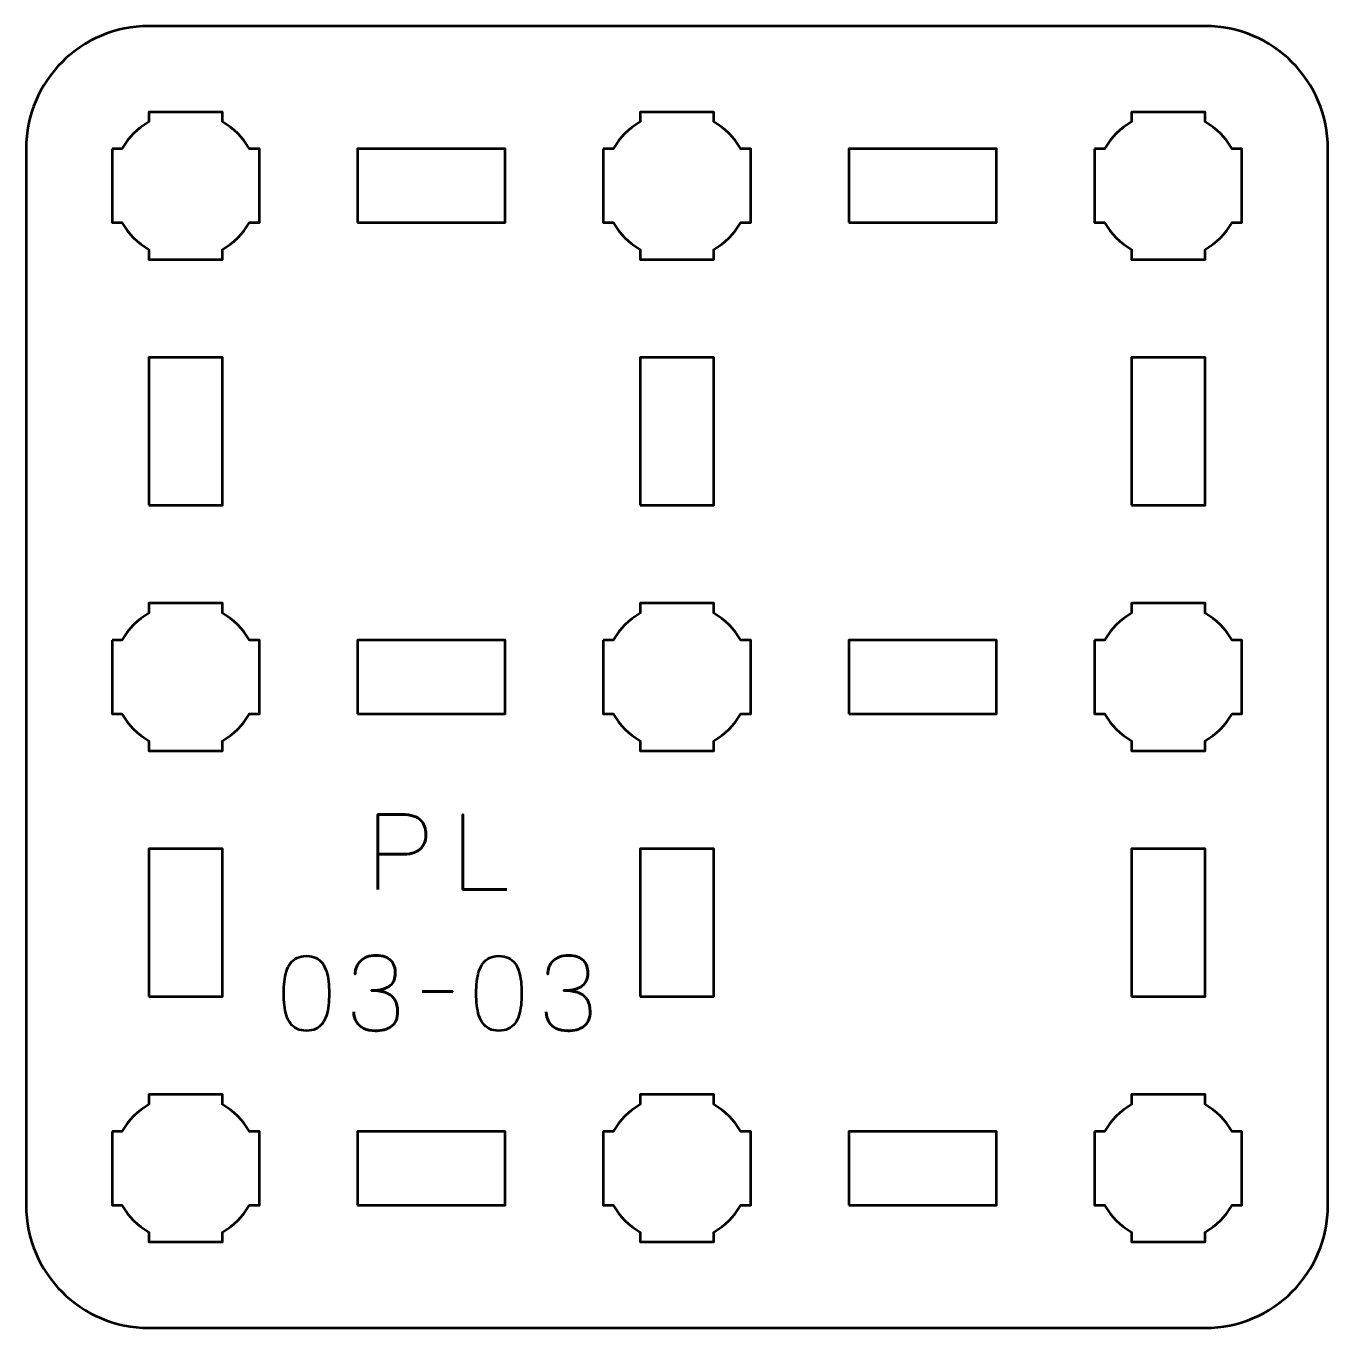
# Model space of a CAD drawing. Header units: centimetres. Extents: x -13.15 to -7.85, y -17.5 to -12.2.
import ezdxf

# ---------------------------------------------------------------- set-up
doc = ezdxf.new("R2010")
doc.units = ezdxf.units.CM
doc.header["$MEASUREMENT"] = 0
doc.layers.add('Layer 1', color=7, linetype='Continuous')

msp = doc.modelspace()

# ---------------------------------------------------------------- linework, layer by layer
at = {"layer": 'Layer 1', "lineweight": 53}
for points in [[(-11.8, -13), (-11.2, -13), (-11.2, -12.7), (-11.8, -12.7), (-11.8, -13)], [(-9.8, -13), (-9.2, -13), (-9.2, -12.7), (-9.8, -12.7), (-9.8, -13)], [(-12.65, -14.15), (-12.35, -14.15), (-12.35, -13.55), (-12.65, -13.55), (-12.65, -14.15)], [(-10.65, -14.15), (-10.35, -14.15), (-10.35, -13.55), (-10.65, -13.55), (-10.65, -14.15)], [(-8.65, -14.15), (-8.35, -14.15), (-8.35, -13.55), (-8.65, -13.55), (-8.65, -14.15)], [(-11.8, -15), (-11.2, -15), (-11.2, -14.7), (-11.8, -14.7), (-11.8, -15)], [(-9.8, -15), (-9.2, -15), (-9.2, -14.7), (-9.8, -14.7), (-9.8, -15)], [(-12.65, -16.15), (-12.35, -16.15), (-12.35, -15.55), (-12.65, -15.55), (-12.65, -16.15)], [(-10.65, -16.15), (-10.35, -16.15), (-10.35, -15.55), (-10.65, -15.55), (-10.65, -16.15)], [(-8.65, -16.15), (-8.35, -16.15), (-8.35, -15.55), (-8.65, -15.55), (-8.65, -16.15)], [(-11.8, -17), (-11.2, -17), (-11.2, -16.7), (-11.8, -16.7), (-11.8, -17)], [(-9.8, -17), (-9.2, -17), (-9.2, -16.7), (-9.8, -16.7), (-9.8, -17)]]:
    msp.add_lwpolyline(points, close=True, dxfattribs=at)
for points, knots in [([(-13.15, -17), (-13.15, -17), (-13.15, -12.7), (-13.15, -12.7), (-13.15, -12.7), (-13.15, -12.42391), (-12.92609, -12.2), (-12.65, -12.2), (-12.65, -12.2), (-12.65, -12.2), (-8.35, -12.2), (-8.35, -12.2), (-8.35, -12.2), (-8.07391, -12.2), (-7.85, -12.42391), (-7.85, -12.7), (-7.85, -12.7), (-7.85, -12.7), (-7.85, -17), (-7.85, -17), (-7.85, -17), (-7.85, -17.27609), (-8.07391, -17.5), (-8.35, -17.5), (-8.35, -17.5), (-8.35, -17.5), (-12.65, -17.5), (-12.65, -17.5), (-12.65, -17.5), (-12.92609, -17.5), (-13.15, -17.27609), (-13.15, -17)], [0, 0, 0, 0, 0.125, 0.125, 0.125, 0.125, 0.25, 0.25, 0.25, 0.25, 0.375, 0.375, 0.375, 0.375, 0.5, 0.5, 0.5, 0.5, 0.625, 0.625, 0.625, 0.625, 0.75, 0.75, 0.75, 0.75, 0.875, 0.875, 0.875, 0.875, 1, 1, 1, 1]), ([(-12.8, -12.7), (-12.8, -12.7), (-12.75985, -12.7), (-12.75985, -12.7), (-12.75985, -12.7), (-12.7335, -12.65447), (-12.69553, -12.6165), (-12.65, -12.59015), (-12.65, -12.59015), (-12.65, -12.59015), (-12.65, -12.55), (-12.65, -12.55), (-12.65, -12.55), (-12.65, -12.55), (-12.5, -12.55), (-12.5, -12.55), (-12.5, -12.55), (-12.5, -12.55), (-12.35, -12.55), (-12.35, -12.55), (-12.35, -12.55), (-12.35, -12.55), (-12.35, -12.59015), (-12.35, -12.59015), (-12.35, -12.59015), (-12.30447, -12.6165), (-12.2665, -12.65447), (-12.24015, -12.7), (-12.24015, -12.7), (-12.24015, -12.7), (-12.2, -12.7), (-12.2, -12.7), (-12.2, -12.7), (-12.2, -12.7), (-12.2, -12.85), (-12.2, -12.85), (-12.2, -12.85), (-12.2, -12.85), (-12.2, -13), (-12.2, -13), (-12.2, -13), (-12.2, -13), (-12.24015, -13), (-12.24015, -13), (-12.24015, -13), (-12.2665, -13.04553), (-12.30447, -13.0835), (-12.35, -13.10985), (-12.35, -13.10985), (-12.35, -13.10985), (-12.35, -13.15), (-12.35, -13.15), (-12.35, -13.15), (-12.35, -13.15), (-12.5, -13.15), (-12.5, -13.15), (-12.5, -13.15), (-12.5, -13.15), (-12.65, -13.15), (-12.65, -13.15), (-12.65, -13.15), (-12.65, -13.15), (-12.65, -13.10985), (-12.65, -13.10985), (-12.65, -13.10985), (-12.69553, -13.0835), (-12.7335, -13.04553), (-12.75985, -13), (-12.75985, -13), (-12.75985, -13), (-12.8, -13), (-12.8, -13), (-12.8, -13), (-12.8, -13), (-12.8, -12.85), (-12.8, -12.85), (-12.8, -12.85), (-12.8, -12.85), (-12.8, -12.7), (-12.8, -12.7)], [0, 0, 0, 0, 0.05, 0.05, 0.05, 0.05, 0.1, 0.1, 0.1, 0.1, 0.15, 0.15, 0.15, 0.15, 0.2, 0.2, 0.2, 0.2, 0.25, 0.25, 0.25, 0.25, 0.3, 0.3, 0.3, 0.3, 0.35, 0.35, 0.35, 0.35, 0.4, 0.4, 0.4, 0.4, 0.45, 0.45, 0.45, 0.45, 0.5, 0.5, 0.5, 0.5, 0.55, 0.55, 0.55, 0.55, 0.6, 0.6, 0.6, 0.6, 0.65, 0.65, 0.65, 0.65, 0.7, 0.7, 0.7, 0.7, 0.75, 0.75, 0.75, 0.75, 0.8, 0.8, 0.8, 0.8, 0.85, 0.85, 0.85, 0.85, 0.9, 0.9, 0.9, 0.9, 0.95, 0.95, 0.95, 0.95, 1, 1, 1, 1]), ([(-10.8, -12.7), (-10.8, -12.7), (-10.75985, -12.7), (-10.75985, -12.7), (-10.75985, -12.7), (-10.7335, -12.65447), (-10.69553, -12.6165), (-10.65, -12.59015), (-10.65, -12.59015), (-10.65, -12.59015), (-10.65, -12.55), (-10.65, -12.55), (-10.65, -12.55), (-10.65, -12.55), (-10.5, -12.55), (-10.5, -12.55), (-10.5, -12.55), (-10.5, -12.55), (-10.35, -12.55), (-10.35, -12.55), (-10.35, -12.55), (-10.35, -12.55), (-10.35, -12.59015), (-10.35, -12.59015), (-10.35, -12.59015), (-10.30447, -12.6165), (-10.2665, -12.65447), (-10.24015, -12.7), (-10.24015, -12.7), (-10.24015, -12.7), (-10.2, -12.7), (-10.2, -12.7), (-10.2, -12.7), (-10.2, -12.7), (-10.2, -12.85), (-10.2, -12.85), (-10.2, -12.85), (-10.2, -12.85), (-10.2, -13), (-10.2, -13), (-10.2, -13), (-10.2, -13), (-10.24015, -13), (-10.24015, -13), (-10.24015, -13), (-10.2665, -13.04553), (-10.30447, -13.0835), (-10.35, -13.10985), (-10.35, -13.10985), (-10.35, -13.10985), (-10.35, -13.15), (-10.35, -13.15), (-10.35, -13.15), (-10.35, -13.15), (-10.5, -13.15), (-10.5, -13.15), (-10.5, -13.15), (-10.5, -13.15), (-10.65, -13.15), (-10.65, -13.15), (-10.65, -13.15), (-10.65, -13.15), (-10.65, -13.10985), (-10.65, -13.10985), (-10.65, -13.10985), (-10.69553, -13.0835), (-10.7335, -13.04553), (-10.75985, -13), (-10.75985, -13), (-10.75985, -13), (-10.8, -13), (-10.8, -13), (-10.8, -13), (-10.8, -13), (-10.8, -12.85), (-10.8, -12.85), (-10.8, -12.85), (-10.8, -12.85), (-10.8, -12.7), (-10.8, -12.7)], [0, 0, 0, 0, 0.05, 0.05, 0.05, 0.05, 0.1, 0.1, 0.1, 0.1, 0.15, 0.15, 0.15, 0.15, 0.2, 0.2, 0.2, 0.2, 0.25, 0.25, 0.25, 0.25, 0.3, 0.3, 0.3, 0.3, 0.35, 0.35, 0.35, 0.35, 0.4, 0.4, 0.4, 0.4, 0.45, 0.45, 0.45, 0.45, 0.5, 0.5, 0.5, 0.5, 0.55, 0.55, 0.55, 0.55, 0.6, 0.6, 0.6, 0.6, 0.65, 0.65, 0.65, 0.65, 0.7, 0.7, 0.7, 0.7, 0.75, 0.75, 0.75, 0.75, 0.8, 0.8, 0.8, 0.8, 0.85, 0.85, 0.85, 0.85, 0.9, 0.9, 0.9, 0.9, 0.95, 0.95, 0.95, 0.95, 1, 1, 1, 1]), ([(-8.8, -12.7), (-8.8, -12.7), (-8.75985, -12.7), (-8.75985, -12.7), (-8.75985, -12.7), (-8.7335, -12.65447), (-8.69553, -12.6165), (-8.65, -12.59015), (-8.65, -12.59015), (-8.65, -12.59015), (-8.65, -12.55), (-8.65, -12.55), (-8.65, -12.55), (-8.65, -12.55), (-8.5, -12.55), (-8.5, -12.55), (-8.5, -12.55), (-8.5, -12.55), (-8.35, -12.55), (-8.35, -12.55), (-8.35, -12.55), (-8.35, -12.55), (-8.35, -12.59015), (-8.35, -12.59015), (-8.35, -12.59015), (-8.30447, -12.6165), (-8.2665, -12.65447), (-8.24015, -12.7), (-8.24015, -12.7), (-8.24015, -12.7), (-8.2, -12.7), (-8.2, -12.7), (-8.2, -12.7), (-8.2, -12.7), (-8.2, -12.85), (-8.2, -12.85), (-8.2, -12.85), (-8.2, -12.85), (-8.2, -13), (-8.2, -13), (-8.2, -13), (-8.2, -13), (-8.24015, -13), (-8.24015, -13), (-8.24015, -13), (-8.2665, -13.04553), (-8.30447, -13.0835), (-8.35, -13.10985), (-8.35, -13.10985), (-8.35, -13.10985), (-8.35, -13.15), (-8.35, -13.15), (-8.35, -13.15), (-8.35, -13.15), (-8.5, -13.15), (-8.5, -13.15), (-8.5, -13.15), (-8.5, -13.15), (-8.65, -13.15), (-8.65, -13.15), (-8.65, -13.15), (-8.65, -13.15), (-8.65, -13.10985), (-8.65, -13.10985), (-8.65, -13.10985), (-8.69553, -13.0835), (-8.7335, -13.04553), (-8.75985, -13), (-8.75985, -13), (-8.75985, -13), (-8.8, -13), (-8.8, -13), (-8.8, -13), (-8.8, -13), (-8.8, -12.85), (-8.8, -12.85), (-8.8, -12.85), (-8.8, -12.85), (-8.8, -12.7), (-8.8, -12.7)], [0, 0, 0, 0, 0.05, 0.05, 0.05, 0.05, 0.1, 0.1, 0.1, 0.1, 0.15, 0.15, 0.15, 0.15, 0.2, 0.2, 0.2, 0.2, 0.25, 0.25, 0.25, 0.25, 0.3, 0.3, 0.3, 0.3, 0.35, 0.35, 0.35, 0.35, 0.4, 0.4, 0.4, 0.4, 0.45, 0.45, 0.45, 0.45, 0.5, 0.5, 0.5, 0.5, 0.55, 0.55, 0.55, 0.55, 0.6, 0.6, 0.6, 0.6, 0.65, 0.65, 0.65, 0.65, 0.7, 0.7, 0.7, 0.7, 0.75, 0.75, 0.75, 0.75, 0.8, 0.8, 0.8, 0.8, 0.85, 0.85, 0.85, 0.85, 0.9, 0.9, 0.9, 0.9, 0.95, 0.95, 0.95, 0.95, 1, 1, 1, 1]), ([(-12.8, -14.7), (-12.8, -14.7), (-12.75985, -14.7), (-12.75985, -14.7), (-12.75985, -14.7), (-12.7335, -14.65447), (-12.69553, -14.6165), (-12.65, -14.59015), (-12.65, -14.59015), (-12.65, -14.59015), (-12.65, -14.55), (-12.65, -14.55), (-12.65, -14.55), (-12.65, -14.55), (-12.5, -14.55), (-12.5, -14.55), (-12.5, -14.55), (-12.5, -14.55), (-12.35, -14.55), (-12.35, -14.55), (-12.35, -14.55), (-12.35, -14.55), (-12.35, -14.59015), (-12.35, -14.59015), (-12.35, -14.59015), (-12.30447, -14.6165), (-12.2665, -14.65447), (-12.24015, -14.7), (-12.24015, -14.7), (-12.24015, -14.7), (-12.2, -14.7), (-12.2, -14.7), (-12.2, -14.7), (-12.2, -14.7), (-12.2, -14.85), (-12.2, -14.85), (-12.2, -14.85), (-12.2, -14.85), (-12.2, -15), (-12.2, -15), (-12.2, -15), (-12.2, -15), (-12.24015, -15), (-12.24015, -15), (-12.24015, -15), (-12.2665, -15.04553), (-12.30447, -15.0835), (-12.35, -15.10985), (-12.35, -15.10985), (-12.35, -15.10985), (-12.35, -15.15), (-12.35, -15.15), (-12.35, -15.15), (-12.35, -15.15), (-12.5, -15.15), (-12.5, -15.15), (-12.5, -15.15), (-12.5, -15.15), (-12.65, -15.15), (-12.65, -15.15), (-12.65, -15.15), (-12.65, -15.15), (-12.65, -15.10985), (-12.65, -15.10985), (-12.65, -15.10985), (-12.69553, -15.0835), (-12.7335, -15.04553), (-12.75985, -15), (-12.75985, -15), (-12.75985, -15), (-12.8, -15), (-12.8, -15), (-12.8, -15), (-12.8, -15), (-12.8, -14.85), (-12.8, -14.85), (-12.8, -14.85), (-12.8, -14.85), (-12.8, -14.7), (-12.8, -14.7)], [0, 0, 0, 0, 0.05, 0.05, 0.05, 0.05, 0.1, 0.1, 0.1, 0.1, 0.15, 0.15, 0.15, 0.15, 0.2, 0.2, 0.2, 0.2, 0.25, 0.25, 0.25, 0.25, 0.3, 0.3, 0.3, 0.3, 0.35, 0.35, 0.35, 0.35, 0.4, 0.4, 0.4, 0.4, 0.45, 0.45, 0.45, 0.45, 0.5, 0.5, 0.5, 0.5, 0.55, 0.55, 0.55, 0.55, 0.6, 0.6, 0.6, 0.6, 0.65, 0.65, 0.65, 0.65, 0.7, 0.7, 0.7, 0.7, 0.75, 0.75, 0.75, 0.75, 0.8, 0.8, 0.8, 0.8, 0.85, 0.85, 0.85, 0.85, 0.9, 0.9, 0.9, 0.9, 0.95, 0.95, 0.95, 0.95, 1, 1, 1, 1]), ([(-10.8, -14.7), (-10.8, -14.7), (-10.75985, -14.7), (-10.75985, -14.7), (-10.75985, -14.7), (-10.7335, -14.65447), (-10.69553, -14.6165), (-10.65, -14.59015), (-10.65, -14.59015), (-10.65, -14.59015), (-10.65, -14.55), (-10.65, -14.55), (-10.65, -14.55), (-10.65, -14.55), (-10.5, -14.55), (-10.5, -14.55), (-10.5, -14.55), (-10.5, -14.55), (-10.35, -14.55), (-10.35, -14.55), (-10.35, -14.55), (-10.35, -14.55), (-10.35, -14.59015), (-10.35, -14.59015), (-10.35, -14.59015), (-10.30447, -14.6165), (-10.2665, -14.65447), (-10.24015, -14.7), (-10.24015, -14.7), (-10.24015, -14.7), (-10.2, -14.7), (-10.2, -14.7), (-10.2, -14.7), (-10.2, -14.7), (-10.2, -14.85), (-10.2, -14.85), (-10.2, -14.85), (-10.2, -14.85), (-10.2, -15), (-10.2, -15), (-10.2, -15), (-10.2, -15), (-10.24015, -15), (-10.24015, -15), (-10.24015, -15), (-10.2665, -15.04553), (-10.30447, -15.0835), (-10.35, -15.10985), (-10.35, -15.10985), (-10.35, -15.10985), (-10.35, -15.15), (-10.35, -15.15), (-10.35, -15.15), (-10.35, -15.15), (-10.5, -15.15), (-10.5, -15.15), (-10.5, -15.15), (-10.5, -15.15), (-10.65, -15.15), (-10.65, -15.15), (-10.65, -15.15), (-10.65, -15.15), (-10.65, -15.10985), (-10.65, -15.10985), (-10.65, -15.10985), (-10.69553, -15.0835), (-10.7335, -15.04553), (-10.75985, -15), (-10.75985, -15), (-10.75985, -15), (-10.8, -15), (-10.8, -15), (-10.8, -15), (-10.8, -15), (-10.8, -14.85), (-10.8, -14.85), (-10.8, -14.85), (-10.8, -14.85), (-10.8, -14.7), (-10.8, -14.7)], [0, 0, 0, 0, 0.05, 0.05, 0.05, 0.05, 0.1, 0.1, 0.1, 0.1, 0.15, 0.15, 0.15, 0.15, 0.2, 0.2, 0.2, 0.2, 0.25, 0.25, 0.25, 0.25, 0.3, 0.3, 0.3, 0.3, 0.35, 0.35, 0.35, 0.35, 0.4, 0.4, 0.4, 0.4, 0.45, 0.45, 0.45, 0.45, 0.5, 0.5, 0.5, 0.5, 0.55, 0.55, 0.55, 0.55, 0.6, 0.6, 0.6, 0.6, 0.65, 0.65, 0.65, 0.65, 0.7, 0.7, 0.7, 0.7, 0.75, 0.75, 0.75, 0.75, 0.8, 0.8, 0.8, 0.8, 0.85, 0.85, 0.85, 0.85, 0.9, 0.9, 0.9, 0.9, 0.95, 0.95, 0.95, 0.95, 1, 1, 1, 1]), ([(-8.8, -14.7), (-8.8, -14.7), (-8.75985, -14.7), (-8.75985, -14.7), (-8.75985, -14.7), (-8.7335, -14.65447), (-8.69553, -14.6165), (-8.65, -14.59015), (-8.65, -14.59015), (-8.65, -14.59015), (-8.65, -14.55), (-8.65, -14.55), (-8.65, -14.55), (-8.65, -14.55), (-8.5, -14.55), (-8.5, -14.55), (-8.5, -14.55), (-8.5, -14.55), (-8.35, -14.55), (-8.35, -14.55), (-8.35, -14.55), (-8.35, -14.55), (-8.35, -14.59015), (-8.35, -14.59015), (-8.35, -14.59015), (-8.30447, -14.6165), (-8.2665, -14.65447), (-8.24015, -14.7), (-8.24015, -14.7), (-8.24015, -14.7), (-8.2, -14.7), (-8.2, -14.7), (-8.2, -14.7), (-8.2, -14.7), (-8.2, -14.85), (-8.2, -14.85), (-8.2, -14.85), (-8.2, -14.85), (-8.2, -15), (-8.2, -15), (-8.2, -15), (-8.2, -15), (-8.24015, -15), (-8.24015, -15), (-8.24015, -15), (-8.2665, -15.04553), (-8.30447, -15.0835), (-8.35, -15.10985), (-8.35, -15.10985), (-8.35, -15.10985), (-8.35, -15.15), (-8.35, -15.15), (-8.35, -15.15), (-8.35, -15.15), (-8.5, -15.15), (-8.5, -15.15), (-8.5, -15.15), (-8.5, -15.15), (-8.65, -15.15), (-8.65, -15.15), (-8.65, -15.15), (-8.65, -15.15), (-8.65, -15.10985), (-8.65, -15.10985), (-8.65, -15.10985), (-8.69553, -15.0835), (-8.7335, -15.04553), (-8.75985, -15), (-8.75985, -15), (-8.75985, -15), (-8.8, -15), (-8.8, -15), (-8.8, -15), (-8.8, -15), (-8.8, -14.85), (-8.8, -14.85), (-8.8, -14.85), (-8.8, -14.85), (-8.8, -14.7), (-8.8, -14.7)], [0, 0, 0, 0, 0.05, 0.05, 0.05, 0.05, 0.1, 0.1, 0.1, 0.1, 0.15, 0.15, 0.15, 0.15, 0.2, 0.2, 0.2, 0.2, 0.25, 0.25, 0.25, 0.25, 0.3, 0.3, 0.3, 0.3, 0.35, 0.35, 0.35, 0.35, 0.4, 0.4, 0.4, 0.4, 0.45, 0.45, 0.45, 0.45, 0.5, 0.5, 0.5, 0.5, 0.55, 0.55, 0.55, 0.55, 0.6, 0.6, 0.6, 0.6, 0.65, 0.65, 0.65, 0.65, 0.7, 0.7, 0.7, 0.7, 0.75, 0.75, 0.75, 0.75, 0.8, 0.8, 0.8, 0.8, 0.85, 0.85, 0.85, 0.85, 0.9, 0.9, 0.9, 0.9, 0.95, 0.95, 0.95, 0.95, 1, 1, 1, 1]), ([(-12.8, -16.7), (-12.8, -16.7), (-12.75985, -16.7), (-12.75985, -16.7), (-12.75985, -16.7), (-12.7335, -16.65447), (-12.69553, -16.6165), (-12.65, -16.59015), (-12.65, -16.59015), (-12.65, -16.59015), (-12.65, -16.55), (-12.65, -16.55), (-12.65, -16.55), (-12.65, -16.55), (-12.5, -16.55), (-12.5, -16.55), (-12.5, -16.55), (-12.5, -16.55), (-12.35, -16.55), (-12.35, -16.55), (-12.35, -16.55), (-12.35, -16.55), (-12.35, -16.59015), (-12.35, -16.59015), (-12.35, -16.59015), (-12.30447, -16.6165), (-12.2665, -16.65447), (-12.24015, -16.7), (-12.24015, -16.7), (-12.24015, -16.7), (-12.2, -16.7), (-12.2, -16.7), (-12.2, -16.7), (-12.2, -16.7), (-12.2, -16.85), (-12.2, -16.85), (-12.2, -16.85), (-12.2, -16.85), (-12.2, -17), (-12.2, -17), (-12.2, -17), (-12.2, -17), (-12.24015, -17), (-12.24015, -17), (-12.24015, -17), (-12.2665, -17.04553), (-12.30447, -17.0835), (-12.35, -17.10985), (-12.35, -17.10985), (-12.35, -17.10985), (-12.35, -17.15), (-12.35, -17.15), (-12.35, -17.15), (-12.35, -17.15), (-12.5, -17.15), (-12.5, -17.15), (-12.5, -17.15), (-12.5, -17.15), (-12.65, -17.15), (-12.65, -17.15), (-12.65, -17.15), (-12.65, -17.15), (-12.65, -17.10985), (-12.65, -17.10985), (-12.65, -17.10985), (-12.69553, -17.0835), (-12.7335, -17.04553), (-12.75985, -17), (-12.75985, -17), (-12.75985, -17), (-12.8, -17), (-12.8, -17), (-12.8, -17), (-12.8, -17), (-12.8, -16.85), (-12.8, -16.85), (-12.8, -16.85), (-12.8, -16.85), (-12.8, -16.7), (-12.8, -16.7)], [0, 0, 0, 0, 0.05, 0.05, 0.05, 0.05, 0.1, 0.1, 0.1, 0.1, 0.15, 0.15, 0.15, 0.15, 0.2, 0.2, 0.2, 0.2, 0.25, 0.25, 0.25, 0.25, 0.3, 0.3, 0.3, 0.3, 0.35, 0.35, 0.35, 0.35, 0.4, 0.4, 0.4, 0.4, 0.45, 0.45, 0.45, 0.45, 0.5, 0.5, 0.5, 0.5, 0.55, 0.55, 0.55, 0.55, 0.6, 0.6, 0.6, 0.6, 0.65, 0.65, 0.65, 0.65, 0.7, 0.7, 0.7, 0.7, 0.75, 0.75, 0.75, 0.75, 0.8, 0.8, 0.8, 0.8, 0.85, 0.85, 0.85, 0.85, 0.9, 0.9, 0.9, 0.9, 0.95, 0.95, 0.95, 0.95, 1, 1, 1, 1]), ([(-10.8, -16.7), (-10.8, -16.7), (-10.75985, -16.7), (-10.75985, -16.7), (-10.75985, -16.7), (-10.7335, -16.65447), (-10.69553, -16.6165), (-10.65, -16.59015), (-10.65, -16.59015), (-10.65, -16.59015), (-10.65, -16.55), (-10.65, -16.55), (-10.65, -16.55), (-10.65, -16.55), (-10.5, -16.55), (-10.5, -16.55), (-10.5, -16.55), (-10.5, -16.55), (-10.35, -16.55), (-10.35, -16.55), (-10.35, -16.55), (-10.35, -16.55), (-10.35, -16.59015), (-10.35, -16.59015), (-10.35, -16.59015), (-10.30447, -16.6165), (-10.2665, -16.65447), (-10.24015, -16.7), (-10.24015, -16.7), (-10.24015, -16.7), (-10.2, -16.7), (-10.2, -16.7), (-10.2, -16.7), (-10.2, -16.7), (-10.2, -16.85), (-10.2, -16.85), (-10.2, -16.85), (-10.2, -16.85), (-10.2, -17), (-10.2, -17), (-10.2, -17), (-10.2, -17), (-10.24015, -17), (-10.24015, -17), (-10.24015, -17), (-10.2665, -17.04553), (-10.30447, -17.0835), (-10.35, -17.10985), (-10.35, -17.10985), (-10.35, -17.10985), (-10.35, -17.15), (-10.35, -17.15), (-10.35, -17.15), (-10.35, -17.15), (-10.5, -17.15), (-10.5, -17.15), (-10.5, -17.15), (-10.5, -17.15), (-10.65, -17.15), (-10.65, -17.15), (-10.65, -17.15), (-10.65, -17.15), (-10.65, -17.10985), (-10.65, -17.10985), (-10.65, -17.10985), (-10.69553, -17.0835), (-10.7335, -17.04553), (-10.75985, -17), (-10.75985, -17), (-10.75985, -17), (-10.8, -17), (-10.8, -17), (-10.8, -17), (-10.8, -17), (-10.8, -16.85), (-10.8, -16.85), (-10.8, -16.85), (-10.8, -16.85), (-10.8, -16.7), (-10.8, -16.7)], [0, 0, 0, 0, 0.05, 0.05, 0.05, 0.05, 0.1, 0.1, 0.1, 0.1, 0.15, 0.15, 0.15, 0.15, 0.2, 0.2, 0.2, 0.2, 0.25, 0.25, 0.25, 0.25, 0.3, 0.3, 0.3, 0.3, 0.35, 0.35, 0.35, 0.35, 0.4, 0.4, 0.4, 0.4, 0.45, 0.45, 0.45, 0.45, 0.5, 0.5, 0.5, 0.5, 0.55, 0.55, 0.55, 0.55, 0.6, 0.6, 0.6, 0.6, 0.65, 0.65, 0.65, 0.65, 0.7, 0.7, 0.7, 0.7, 0.75, 0.75, 0.75, 0.75, 0.8, 0.8, 0.8, 0.8, 0.85, 0.85, 0.85, 0.85, 0.9, 0.9, 0.9, 0.9, 0.95, 0.95, 0.95, 0.95, 1, 1, 1, 1]), ([(-8.8, -16.7), (-8.8, -16.7), (-8.75985, -16.7), (-8.75985, -16.7), (-8.75985, -16.7), (-8.7335, -16.65447), (-8.69553, -16.6165), (-8.65, -16.59015), (-8.65, -16.59015), (-8.65, -16.59015), (-8.65, -16.55), (-8.65, -16.55), (-8.65, -16.55), (-8.65, -16.55), (-8.5, -16.55), (-8.5, -16.55), (-8.5, -16.55), (-8.5, -16.55), (-8.35, -16.55), (-8.35, -16.55), (-8.35, -16.55), (-8.35, -16.55), (-8.35, -16.59015), (-8.35, -16.59015), (-8.35, -16.59015), (-8.30447, -16.6165), (-8.2665, -16.65447), (-8.24015, -16.7), (-8.24015, -16.7), (-8.24015, -16.7), (-8.2, -16.7), (-8.2, -16.7), (-8.2, -16.7), (-8.2, -16.7), (-8.2, -16.85), (-8.2, -16.85), (-8.2, -16.85), (-8.2, -16.85), (-8.2, -17), (-8.2, -17), (-8.2, -17), (-8.2, -17), (-8.24015, -17), (-8.24015, -17), (-8.24015, -17), (-8.2665, -17.04553), (-8.30447, -17.0835), (-8.35, -17.10985), (-8.35, -17.10985), (-8.35, -17.10985), (-8.35, -17.15), (-8.35, -17.15), (-8.35, -17.15), (-8.35, -17.15), (-8.5, -17.15), (-8.5, -17.15), (-8.5, -17.15), (-8.5, -17.15), (-8.65, -17.15), (-8.65, -17.15), (-8.65, -17.15), (-8.65, -17.15), (-8.65, -17.10985), (-8.65, -17.10985), (-8.65, -17.10985), (-8.69553, -17.0835), (-8.7335, -17.04553), (-8.75985, -17), (-8.75985, -17), (-8.75985, -17), (-8.8, -17), (-8.8, -17), (-8.8, -17), (-8.8, -17), (-8.8, -16.85), (-8.8, -16.85), (-8.8, -16.85), (-8.8, -16.85), (-8.8, -16.7), (-8.8, -16.7)], [0, 0, 0, 0, 0.05, 0.05, 0.05, 0.05, 0.1, 0.1, 0.1, 0.1, 0.15, 0.15, 0.15, 0.15, 0.2, 0.2, 0.2, 0.2, 0.25, 0.25, 0.25, 0.25, 0.3, 0.3, 0.3, 0.3, 0.35, 0.35, 0.35, 0.35, 0.4, 0.4, 0.4, 0.4, 0.45, 0.45, 0.45, 0.45, 0.5, 0.5, 0.5, 0.5, 0.55, 0.55, 0.55, 0.55, 0.6, 0.6, 0.6, 0.6, 0.65, 0.65, 0.65, 0.65, 0.7, 0.7, 0.7, 0.7, 0.75, 0.75, 0.75, 0.75, 0.8, 0.8, 0.8, 0.8, 0.85, 0.85, 0.85, 0.85, 0.9, 0.9, 0.9, 0.9, 0.95, 0.95, 0.95, 0.95, 1, 1, 1, 1])]:
    msp.add_open_spline(points, degree=3, knots=knots, dxfattribs=at)
at = {"layer": 'Layer 1', "color": 5, "lineweight": 53}
for points, knots in [([(-11.71762, -15.71494), (-11.71762, -15.71494), (-11.71762, -15.40972), (-11.71762, -15.40972), (-11.71762, -15.40972), (-11.71762, -15.40972), (-11.62025, -15.40972), (-11.62025, -15.40972), (-11.62025, -15.40972), (-11.60078, -15.40979), (-11.58477, -15.41198), (-11.57214, -15.41621), (-11.57214, -15.41621), (-11.55958, -15.42037), (-11.5497, -15.42616), (-11.54257, -15.4335), (-11.54257, -15.4335), (-11.53545, -15.44076), (-11.53037, -15.44909), (-11.52726, -15.45847), (-11.52726, -15.45847), (-11.52423, -15.46786), (-11.52247, -15.47766), (-11.52204, -15.48804), (-11.52204, -15.48804), (-11.52155, -15.49841), (-11.52275, -15.50857), (-11.52557, -15.51844), (-11.52557, -15.51844), (-11.52846, -15.52832), (-11.53333, -15.53728), (-11.54032, -15.54533), (-11.54032, -15.54533), (-11.54723, -15.55337), (-11.55661, -15.55979), (-11.5684, -15.56452), (-11.5684, -15.56452), (-11.58018, -15.56931), (-11.59478, -15.57171), (-11.61221, -15.57185), (-11.61221, -15.57185), (-11.61221, -15.57185), (-11.71762, -15.57185), (-11.71762, -15.57185), (-11.71762, -15.57185), (-11.71762, -15.57185), (-11.61221, -15.57185), (-11.61221, -15.57185), (-11.61221, -15.57185), (-11.59514, -15.57171), (-11.58067, -15.56931), (-11.56896, -15.56452), (-11.56896, -15.56452), (-11.55718, -15.55979), (-11.54779, -15.55337), (-11.54074, -15.54533), (-11.54074, -15.54533), (-11.53375, -15.53728), (-11.52874, -15.52832), (-11.52578, -15.51844), (-11.52578, -15.51844), (-11.52282, -15.50857), (-11.52155, -15.49841), (-11.52204, -15.48804), (-11.52204, -15.48804), (-11.52247, -15.47766), (-11.52423, -15.46786), (-11.5274, -15.45847), (-11.5274, -15.45847), (-11.53051, -15.44909), (-11.53573, -15.44076), (-11.54286, -15.4335), (-11.54286, -15.4335), (-11.55005, -15.42616), (-11.55993, -15.42037), (-11.57249, -15.41621), (-11.57249, -15.41621), (-11.58512, -15.41198), (-11.60099, -15.40979), (-11.62025, -15.40972), (-11.62025, -15.40972), (-11.62025, -15.40972), (-11.71762, -15.40972), (-11.71762, -15.40972), (-11.71762, -15.40972), (-11.71762, -15.40972), (-11.71762, -15.71494), (-11.71762, -15.71494)], [0, 0, 0, 0, 0.0454545, 0.0454545, 0.0454545, 0.0454545, 0.0909091, 0.0909091, 0.0909091, 0.0909091, 0.1363636, 0.1363636, 0.1363636, 0.1363636, 0.1818182, 0.1818182, 0.1818182, 0.1818182, 0.2272727, 0.2272727, 0.2272727, 0.2272727, 0.2727273, 0.2727273, 0.2727273, 0.2727273, 0.3181818, 0.3181818, 0.3181818, 0.3181818, 0.3636364, 0.3636364, 0.3636364, 0.3636364, 0.4090909, 0.4090909, 0.4090909, 0.4090909, 0.4545455, 0.4545455, 0.4545455, 0.4545455, 0.5, 0.5, 0.5, 0.5, 0.5454545, 0.5454545, 0.5454545, 0.5454545, 0.5909091, 0.5909091, 0.5909091, 0.5909091, 0.6363636, 0.6363636, 0.6363636, 0.6363636, 0.6818182, 0.6818182, 0.6818182, 0.6818182, 0.7272727, 0.7272727, 0.7272727, 0.7272727, 0.7727273, 0.7727273, 0.7727273, 0.7727273, 0.8181818, 0.8181818, 0.8181818, 0.8181818, 0.8636364, 0.8636364, 0.8636364, 0.8636364, 0.9090909, 0.9090909, 0.9090909, 0.9090909, 0.9545455, 0.9545455, 0.9545455, 0.9545455, 1, 1, 1, 1]), ([(-11.19312, -15.71494), (-11.19312, -15.71494), (-11.37134, -15.71494), (-11.37134, -15.71494), (-11.37134, -15.71494), (-11.37134, -15.71494), (-11.37134, -15.40972), (-11.37134, -15.40972), (-11.37134, -15.40972), (-11.37134, -15.40972), (-11.37134, -15.71494), (-11.37134, -15.71494), (-11.37134, -15.71494), (-11.37134, -15.71494), (-11.19312, -15.71494), (-11.19312, -15.71494)], [0, 0, 0, 0, 0.25, 0.25, 0.25, 0.25, 0.5, 0.5, 0.5, 0.5, 0.75, 0.75, 0.75, 0.75, 1, 1, 1, 1]), ([(-12.00845, -16.29025), (-11.99364, -16.29018), (-11.98087, -16.28757), (-11.97021, -16.28249), (-11.97021, -16.28249), (-11.95963, -16.27741), (-11.95081, -16.27014), (-11.94376, -16.2609), (-11.94376, -16.2609), (-11.93677, -16.25159), (-11.93127, -16.24058), (-11.92718, -16.22788), (-11.92718, -16.22788), (-11.92315, -16.21518), (-11.92026, -16.20128), (-11.91864, -16.18604), (-11.91864, -16.18604), (-11.91694, -16.1708), (-11.9161, -16.15478), (-11.91617, -16.13785), (-11.91617, -16.13785), (-11.9161, -16.12099), (-11.91694, -16.10497), (-11.91864, -16.0898), (-11.91864, -16.0898), (-11.92026, -16.07463), (-11.92315, -16.06066), (-11.92718, -16.04796), (-11.92718, -16.04796), (-11.93127, -16.03533), (-11.93677, -16.02433), (-11.94376, -16.01494), (-11.94376, -16.01494), (-11.95081, -16.00563), (-11.95963, -15.99836), (-11.97021, -15.99328), (-11.97021, -15.99328), (-11.98087, -15.98813), (-11.99364, -15.98552), (-12.00845, -15.98545), (-12.00845, -15.98545), (-12.02327, -15.98552), (-12.03604, -15.98813), (-12.0467, -15.99328), (-12.0467, -15.99328), (-12.05728, -15.99836), (-12.0661, -16.00563), (-12.07315, -16.01494), (-12.07315, -16.01494), (-12.08014, -16.02433), (-12.08564, -16.03533), (-12.08973, -16.04796), (-12.08973, -16.04796), (-12.09376, -16.06066), (-12.09665, -16.07463), (-12.09827, -16.0898), (-12.09827, -16.0898), (-12.09996, -16.10497), (-12.10081, -16.12099), (-12.10074, -16.13785), (-12.10074, -16.13785), (-12.10081, -16.15478), (-12.09996, -16.1708), (-12.09827, -16.18604), (-12.09827, -16.18604), (-12.09665, -16.20128), (-12.09376, -16.21518), (-12.08973, -16.22788), (-12.08973, -16.22788), (-12.08564, -16.24058), (-12.08014, -16.25159), (-12.07315, -16.2609), (-12.07315, -16.2609), (-12.0661, -16.27014), (-12.05728, -16.27741), (-12.0467, -16.28249), (-12.0467, -16.28249), (-12.03604, -16.28757), (-12.02327, -16.29018), (-12.00845, -16.29025)], [0, 0, 0, 0, 0.05, 0.05, 0.05, 0.05, 0.1, 0.1, 0.1, 0.1, 0.15, 0.15, 0.15, 0.15, 0.2, 0.2, 0.2, 0.2, 0.25, 0.25, 0.25, 0.25, 0.3, 0.3, 0.3, 0.3, 0.35, 0.35, 0.35, 0.35, 0.4, 0.4, 0.4, 0.4, 0.45, 0.45, 0.45, 0.45, 0.5, 0.5, 0.5, 0.5, 0.55, 0.55, 0.55, 0.55, 0.6, 0.6, 0.6, 0.6, 0.65, 0.65, 0.65, 0.65, 0.7, 0.7, 0.7, 0.7, 0.75, 0.75, 0.75, 0.75, 0.8, 0.8, 0.8, 0.8, 0.85, 0.85, 0.85, 0.85, 0.9, 0.9, 0.9, 0.9, 0.95, 0.95, 0.95, 0.95, 1, 1, 1, 1]), ([(-12.00845, -16.29025), (-11.99364, -16.29018), (-11.98087, -16.28757), (-11.97021, -16.28249), (-11.97021, -16.28249), (-11.95963, -16.27741), (-11.95081, -16.27014), (-11.94376, -16.2609), (-11.94376, -16.2609), (-11.93677, -16.25159), (-11.93127, -16.24058), (-11.92718, -16.22788), (-11.92718, -16.22788), (-11.92315, -16.21518), (-11.92026, -16.20128), (-11.91864, -16.18604), (-11.91864, -16.18604), (-11.91694, -16.1708), (-11.9161, -16.15478), (-11.91617, -16.13785), (-11.91617, -16.13785), (-11.9161, -16.12099), (-11.91694, -16.10497), (-11.91864, -16.0898), (-11.91864, -16.0898), (-11.92026, -16.07463), (-11.92315, -16.06066), (-11.92718, -16.04796), (-11.92718, -16.04796), (-11.93127, -16.03533), (-11.93677, -16.02433), (-11.94376, -16.01494), (-11.94376, -16.01494), (-11.95081, -16.00563), (-11.95963, -15.99836), (-11.97021, -15.99328), (-11.97021, -15.99328), (-11.98087, -15.98813), (-11.99364, -15.98552), (-12.00845, -15.98545), (-12.00845, -15.98545), (-12.02327, -15.98552), (-12.03604, -15.98813), (-12.0467, -15.99328), (-12.0467, -15.99328), (-12.05728, -15.99836), (-12.0661, -16.00563), (-12.07315, -16.01494), (-12.07315, -16.01494), (-12.08014, -16.02433), (-12.08564, -16.03533), (-12.08973, -16.04796), (-12.08973, -16.04796), (-12.09376, -16.06066), (-12.09665, -16.07463), (-12.09827, -16.0898), (-12.09827, -16.0898), (-12.09996, -16.10497), (-12.10081, -16.12099), (-12.10074, -16.13785), (-12.10074, -16.13785), (-12.10081, -16.15478), (-12.09996, -16.1708), (-12.09827, -16.18604), (-12.09827, -16.18604), (-12.09665, -16.20128), (-12.09376, -16.21518), (-12.08973, -16.22788), (-12.08973, -16.22788), (-12.08564, -16.24058), (-12.08014, -16.25159), (-12.07315, -16.2609), (-12.07315, -16.2609), (-12.0661, -16.27014), (-12.05728, -16.27741), (-12.0467, -16.28249), (-12.0467, -16.28249), (-12.03604, -16.28757), (-12.02327, -16.29018), (-12.00845, -16.29025)], [0, 0, 0, 0, 0.05, 0.05, 0.05, 0.05, 0.1, 0.1, 0.1, 0.1, 0.15, 0.15, 0.15, 0.15, 0.2, 0.2, 0.2, 0.2, 0.25, 0.25, 0.25, 0.25, 0.3, 0.3, 0.3, 0.3, 0.35, 0.35, 0.35, 0.35, 0.4, 0.4, 0.4, 0.4, 0.45, 0.45, 0.45, 0.45, 0.5, 0.5, 0.5, 0.5, 0.55, 0.55, 0.55, 0.55, 0.6, 0.6, 0.6, 0.6, 0.65, 0.65, 0.65, 0.65, 0.7, 0.7, 0.7, 0.7, 0.75, 0.75, 0.75, 0.75, 0.8, 0.8, 0.8, 0.8, 0.85, 0.85, 0.85, 0.85, 0.9, 0.9, 0.9, 0.9, 0.95, 0.95, 0.95, 0.95, 1, 1, 1, 1]), ([(-11.81584, -16.21363), (-11.81577, -16.22887), (-11.81224, -16.24213), (-11.80526, -16.25363), (-11.80526, -16.25363), (-11.79827, -16.26506), (-11.78832, -16.27402), (-11.77534, -16.28044), (-11.77534, -16.28044), (-11.76236, -16.28686), (-11.74677, -16.29011), (-11.72863, -16.29025), (-11.72863, -16.29025), (-11.71502, -16.29025), (-11.70267, -16.28884), (-11.69145, -16.28588), (-11.69145, -16.28588), (-11.6803, -16.28291), (-11.67071, -16.27833), (-11.66259, -16.27205), (-11.66259, -16.27205), (-11.65448, -16.26577), (-11.64827, -16.25765), (-11.64383, -16.24778), (-11.64383, -16.24778), (-11.63945, -16.23783), (-11.63727, -16.2259), (-11.6372, -16.21193), (-11.6372, -16.21193), (-11.63712, -16.19331), (-11.64093, -16.17757), (-11.64848, -16.1648), (-11.64848, -16.1648), (-11.65603, -16.15203), (-11.66775, -16.14244), (-11.68348, -16.13588), (-11.68348, -16.13588), (-11.69921, -16.12931), (-11.71939, -16.126), (-11.74387, -16.126), (-11.74387, -16.126), (-11.7256, -16.12607), (-11.71029, -16.12438), (-11.6978, -16.12092), (-11.6978, -16.12092), (-11.68538, -16.11746), (-11.67544, -16.11259), (-11.66796, -16.10624), (-11.66796, -16.10624), (-11.66048, -16.09996), (-11.65505, -16.09248), (-11.6518, -16.08388), (-11.6518, -16.08388), (-11.64848, -16.07534), (-11.64686, -16.06596), (-11.64693, -16.05573), (-11.64693, -16.05573), (-11.64686, -16.04549), (-11.64827, -16.03604), (-11.65109, -16.02729), (-11.65109, -16.02729), (-11.65385, -16.01854), (-11.65836, -16.01085), (-11.6645, -16.00429), (-11.6645, -16.00429), (-11.67064, -15.99773), (-11.67875, -15.99258), (-11.6887, -15.98891), (-11.6887, -15.98891), (-11.69872, -15.98524), (-11.71093, -15.98341), (-11.72525, -15.98334), (-11.72525, -15.98334), (-11.7395, -15.98341), (-11.75199, -15.98552), (-11.76257, -15.98962), (-11.76257, -15.98962), (-11.77323, -15.99371), (-11.78197, -15.99928), (-11.78903, -16.00641), (-11.78903, -16.00641), (-11.79601, -16.01353), (-11.80124, -16.02165), (-11.80469, -16.03082), (-11.80469, -16.03082), (-11.80822, -16.03999), (-11.80991, -16.04973), (-11.80991, -16.05996), (-11.80991, -16.05996), (-11.80991, -16.04973), (-11.80822, -16.03999), (-11.80469, -16.03082), (-11.80469, -16.03082), (-11.80124, -16.02165), (-11.79601, -16.01353), (-11.78903, -16.00641), (-11.78903, -16.00641), (-11.78197, -15.99928), (-11.77323, -15.99371), (-11.76257, -15.98962), (-11.76257, -15.98962), (-11.75199, -15.98552), (-11.7395, -15.98341), (-11.72525, -15.98334), (-11.72525, -15.98334), (-11.71093, -15.98341), (-11.69872, -15.98524), (-11.6887, -15.98891), (-11.6887, -15.98891), (-11.67875, -15.99258), (-11.67064, -15.99773), (-11.6645, -16.00429), (-11.6645, -16.00429), (-11.65836, -16.01085), (-11.65385, -16.01854), (-11.65109, -16.02729), (-11.65109, -16.02729), (-11.64827, -16.03604), (-11.64686, -16.04549), (-11.64693, -16.05573), (-11.64693, -16.05573), (-11.64686, -16.06596), (-11.64848, -16.07534), (-11.6518, -16.08388), (-11.6518, -16.08388), (-11.65505, -16.09248), (-11.66048, -16.09996), (-11.66796, -16.10624), (-11.66796, -16.10624), (-11.67544, -16.11259), (-11.68538, -16.11746), (-11.6978, -16.12092), (-11.6978, -16.12092), (-11.71029, -16.12438), (-11.7256, -16.12607), (-11.74387, -16.126), (-11.74387, -16.126), (-11.71939, -16.126), (-11.69921, -16.12931), (-11.68348, -16.13588), (-11.68348, -16.13588), (-11.66775, -16.14244), (-11.65603, -16.15203), (-11.64848, -16.1648), (-11.64848, -16.1648), (-11.64093, -16.17757), (-11.63712, -16.19331), (-11.6372, -16.21193), (-11.6372, -16.21193), (-11.63727, -16.2259), (-11.63945, -16.23783), (-11.64383, -16.24778), (-11.64383, -16.24778), (-11.64827, -16.25765), (-11.65448, -16.26577), (-11.66259, -16.27205), (-11.66259, -16.27205), (-11.67071, -16.27833), (-11.6803, -16.28291), (-11.69145, -16.28588), (-11.69145, -16.28588), (-11.70267, -16.28884), (-11.71502, -16.29025), (-11.72863, -16.29025), (-11.72863, -16.29025), (-11.74677, -16.29011), (-11.76236, -16.28686), (-11.77534, -16.28044), (-11.77534, -16.28044), (-11.78832, -16.27402), (-11.79827, -16.26506), (-11.80526, -16.25363), (-11.80526, -16.25363), (-11.81224, -16.24213), (-11.81577, -16.22887), (-11.81584, -16.21363)], [0, 0, 0, 0, 0.0227273, 0.0227273, 0.0227273, 0.0227273, 0.0454545, 0.0454545, 0.0454545, 0.0454545, 0.0681818, 0.0681818, 0.0681818, 0.0681818, 0.0909091, 0.0909091, 0.0909091, 0.0909091, 0.1136364, 0.1136364, 0.1136364, 0.1136364, 0.1363636, 0.1363636, 0.1363636, 0.1363636, 0.1590909, 0.1590909, 0.1590909, 0.1590909, 0.1818182, 0.1818182, 0.1818182, 0.1818182, 0.2045455, 0.2045455, 0.2045455, 0.2045455, 0.2272727, 0.2272727, 0.2272727, 0.2272727, 0.25, 0.25, 0.25, 0.25, 0.2727273, 0.2727273, 0.2727273, 0.2727273, 0.2954545, 0.2954545, 0.2954545, 0.2954545, 0.3181818, 0.3181818, 0.3181818, 0.3181818, 0.3409091, 0.3409091, 0.3409091, 0.3409091, 0.3636364, 0.3636364, 0.3636364, 0.3636364, 0.3863636, 0.3863636, 0.3863636, 0.3863636, 0.4090909, 0.4090909, 0.4090909, 0.4090909, 0.4318182, 0.4318182, 0.4318182, 0.4318182, 0.4545455, 0.4545455, 0.4545455, 0.4545455, 0.4772727, 0.4772727, 0.4772727, 0.4772727, 0.5, 0.5, 0.5, 0.5, 0.5227273, 0.5227273, 0.5227273, 0.5227273, 0.5454545, 0.5454545, 0.5454545, 0.5454545, 0.5681818, 0.5681818, 0.5681818, 0.5681818, 0.5909091, 0.5909091, 0.5909091, 0.5909091, 0.6136364, 0.6136364, 0.6136364, 0.6136364, 0.6363636, 0.6363636, 0.6363636, 0.6363636, 0.6590909, 0.6590909, 0.6590909, 0.6590909, 0.6818182, 0.6818182, 0.6818182, 0.6818182, 0.7045455, 0.7045455, 0.7045455, 0.7045455, 0.7272727, 0.7272727, 0.7272727, 0.7272727, 0.75, 0.75, 0.75, 0.75, 0.7727273, 0.7727273, 0.7727273, 0.7727273, 0.7954545, 0.7954545, 0.7954545, 0.7954545, 0.8181818, 0.8181818, 0.8181818, 0.8181818, 0.8409091, 0.8409091, 0.8409091, 0.8409091, 0.8636364, 0.8636364, 0.8636364, 0.8636364, 0.8863636, 0.8863636, 0.8863636, 0.8863636, 0.9090909, 0.9090909, 0.9090909, 0.9090909, 0.9318182, 0.9318182, 0.9318182, 0.9318182, 0.9545455, 0.9545455, 0.9545455, 0.9545455, 0.9772727, 0.9772727, 0.9772727, 0.9772727, 1, 1, 1, 1]), ([(-11.22487, -16.29025), (-11.21006, -16.29018), (-11.19729, -16.28757), (-11.18663, -16.28249), (-11.18663, -16.28249), (-11.17605, -16.27741), (-11.16723, -16.27014), (-11.16018, -16.2609), (-11.16018, -16.2609), (-11.15319, -16.25159), (-11.14769, -16.24058), (-11.1436, -16.22788), (-11.1436, -16.22788), (-11.13957, -16.21518), (-11.13668, -16.20128), (-11.13506, -16.18604), (-11.13506, -16.18604), (-11.13336, -16.1708), (-11.13252, -16.15478), (-11.13259, -16.13785), (-11.13259, -16.13785), (-11.13252, -16.12099), (-11.13336, -16.10497), (-11.13506, -16.0898), (-11.13506, -16.0898), (-11.13668, -16.07463), (-11.13957, -16.06066), (-11.1436, -16.04796), (-11.1436, -16.04796), (-11.14769, -16.03533), (-11.15319, -16.02433), (-11.16018, -16.01494), (-11.16018, -16.01494), (-11.16723, -16.00563), (-11.17605, -15.99836), (-11.18663, -15.99328), (-11.18663, -15.99328), (-11.19729, -15.98813), (-11.21006, -15.98552), (-11.22487, -15.98545), (-11.22487, -15.98545), (-11.23969, -15.98552), (-11.25246, -15.98813), (-11.26312, -15.99328), (-11.26312, -15.99328), (-11.2737, -15.99836), (-11.28252, -16.00563), (-11.28957, -16.01494), (-11.28957, -16.01494), (-11.29656, -16.02433), (-11.30206, -16.03533), (-11.30615, -16.04796), (-11.30615, -16.04796), (-11.31018, -16.06066), (-11.31307, -16.07463), (-11.31469, -16.0898), (-11.31469, -16.0898), (-11.31638, -16.10497), (-11.31723, -16.12099), (-11.31716, -16.13785), (-11.31716, -16.13785), (-11.31723, -16.15478), (-11.31638, -16.1708), (-11.31469, -16.18604), (-11.31469, -16.18604), (-11.31307, -16.20128), (-11.31018, -16.21518), (-11.30615, -16.22788), (-11.30615, -16.22788), (-11.30206, -16.24058), (-11.29656, -16.25159), (-11.28957, -16.2609), (-11.28957, -16.2609), (-11.28252, -16.27014), (-11.2737, -16.27741), (-11.26312, -16.28249), (-11.26312, -16.28249), (-11.25246, -16.28757), (-11.23969, -16.29018), (-11.22487, -16.29025)], [0, 0, 0, 0, 0.05, 0.05, 0.05, 0.05, 0.1, 0.1, 0.1, 0.1, 0.15, 0.15, 0.15, 0.15, 0.2, 0.2, 0.2, 0.2, 0.25, 0.25, 0.25, 0.25, 0.3, 0.3, 0.3, 0.3, 0.35, 0.35, 0.35, 0.35, 0.4, 0.4, 0.4, 0.4, 0.45, 0.45, 0.45, 0.45, 0.5, 0.5, 0.5, 0.5, 0.55, 0.55, 0.55, 0.55, 0.6, 0.6, 0.6, 0.6, 0.65, 0.65, 0.65, 0.65, 0.7, 0.7, 0.7, 0.7, 0.75, 0.75, 0.75, 0.75, 0.8, 0.8, 0.8, 0.8, 0.85, 0.85, 0.85, 0.85, 0.9, 0.9, 0.9, 0.9, 0.95, 0.95, 0.95, 0.95, 1, 1, 1, 1]), ([(-11.22487, -16.29025), (-11.21006, -16.29018), (-11.19729, -16.28757), (-11.18663, -16.28249), (-11.18663, -16.28249), (-11.17605, -16.27741), (-11.16723, -16.27014), (-11.16018, -16.2609), (-11.16018, -16.2609), (-11.15319, -16.25159), (-11.14769, -16.24058), (-11.1436, -16.22788), (-11.1436, -16.22788), (-11.13957, -16.21518), (-11.13668, -16.20128), (-11.13506, -16.18604), (-11.13506, -16.18604), (-11.13336, -16.1708), (-11.13252, -16.15478), (-11.13259, -16.13785), (-11.13259, -16.13785), (-11.13252, -16.12099), (-11.13336, -16.10497), (-11.13506, -16.0898), (-11.13506, -16.0898), (-11.13668, -16.07463), (-11.13957, -16.06066), (-11.1436, -16.04796), (-11.1436, -16.04796), (-11.14769, -16.03533), (-11.15319, -16.02433), (-11.16018, -16.01494), (-11.16018, -16.01494), (-11.16723, -16.00563), (-11.17605, -15.99836), (-11.18663, -15.99328), (-11.18663, -15.99328), (-11.19729, -15.98813), (-11.21006, -15.98552), (-11.22487, -15.98545), (-11.22487, -15.98545), (-11.23969, -15.98552), (-11.25246, -15.98813), (-11.26312, -15.99328), (-11.26312, -15.99328), (-11.2737, -15.99836), (-11.28252, -16.00563), (-11.28957, -16.01494), (-11.28957, -16.01494), (-11.29656, -16.02433), (-11.30206, -16.03533), (-11.30615, -16.04796), (-11.30615, -16.04796), (-11.31018, -16.06066), (-11.31307, -16.07463), (-11.31469, -16.0898), (-11.31469, -16.0898), (-11.31638, -16.10497), (-11.31723, -16.12099), (-11.31716, -16.13785), (-11.31716, -16.13785), (-11.31723, -16.15478), (-11.31638, -16.1708), (-11.31469, -16.18604), (-11.31469, -16.18604), (-11.31307, -16.20128), (-11.31018, -16.21518), (-11.30615, -16.22788), (-11.30615, -16.22788), (-11.30206, -16.24058), (-11.29656, -16.25159), (-11.28957, -16.2609), (-11.28957, -16.2609), (-11.28252, -16.27014), (-11.2737, -16.27741), (-11.26312, -16.28249), (-11.26312, -16.28249), (-11.25246, -16.28757), (-11.23969, -16.29018), (-11.22487, -16.29025)], [0, 0, 0, 0, 0.05, 0.05, 0.05, 0.05, 0.1, 0.1, 0.1, 0.1, 0.15, 0.15, 0.15, 0.15, 0.2, 0.2, 0.2, 0.2, 0.25, 0.25, 0.25, 0.25, 0.3, 0.3, 0.3, 0.3, 0.35, 0.35, 0.35, 0.35, 0.4, 0.4, 0.4, 0.4, 0.45, 0.45, 0.45, 0.45, 0.5, 0.5, 0.5, 0.5, 0.55, 0.55, 0.55, 0.55, 0.6, 0.6, 0.6, 0.6, 0.65, 0.65, 0.65, 0.65, 0.7, 0.7, 0.7, 0.7, 0.75, 0.75, 0.75, 0.75, 0.8, 0.8, 0.8, 0.8, 0.85, 0.85, 0.85, 0.85, 0.9, 0.9, 0.9, 0.9, 0.95, 0.95, 0.95, 0.95, 1, 1, 1, 1]), ([(-11.03226, -16.21363), (-11.03219, -16.22887), (-11.02866, -16.24213), (-11.02168, -16.25363), (-11.02168, -16.25363), (-11.01469, -16.26506), (-11.00474, -16.27402), (-10.99176, -16.28044), (-10.99176, -16.28044), (-10.97878, -16.28686), (-10.96319, -16.29011), (-10.94505, -16.29025), (-10.94505, -16.29025), (-10.93144, -16.29025), (-10.91909, -16.28884), (-10.90787, -16.28588), (-10.90787, -16.28588), (-10.89672, -16.28291), (-10.88713, -16.27833), (-10.87901, -16.27205), (-10.87901, -16.27205), (-10.8709, -16.26577), (-10.86469, -16.25765), (-10.86025, -16.24778), (-10.86025, -16.24778), (-10.85587, -16.23783), (-10.85369, -16.2259), (-10.85362, -16.21193), (-10.85362, -16.21193), (-10.85354, -16.19331), (-10.85735, -16.17757), (-10.8649, -16.1648), (-10.8649, -16.1648), (-10.87245, -16.15203), (-10.88417, -16.14244), (-10.8999, -16.13588), (-10.8999, -16.13588), (-10.91563, -16.12931), (-10.93581, -16.126), (-10.96029, -16.126), (-10.96029, -16.126), (-10.94202, -16.12607), (-10.92671, -16.12438), (-10.91422, -16.12092), (-10.91422, -16.12092), (-10.9018, -16.11746), (-10.89186, -16.11259), (-10.88438, -16.10624), (-10.88438, -16.10624), (-10.8769, -16.09996), (-10.87147, -16.09248), (-10.86822, -16.08388), (-10.86822, -16.08388), (-10.8649, -16.07534), (-10.86328, -16.06596), (-10.86335, -16.05573), (-10.86335, -16.05573), (-10.86328, -16.04549), (-10.86469, -16.03604), (-10.86751, -16.02729), (-10.86751, -16.02729), (-10.87027, -16.01854), (-10.87478, -16.01085), (-10.88092, -16.00429), (-10.88092, -16.00429), (-10.88706, -15.99773), (-10.89517, -15.99258), (-10.90512, -15.98891), (-10.90512, -15.98891), (-10.91514, -15.98524), (-10.92735, -15.98341), (-10.94167, -15.98334), (-10.94167, -15.98334), (-10.95592, -15.98341), (-10.96841, -15.98552), (-10.97899, -15.98962), (-10.97899, -15.98962), (-10.98965, -15.99371), (-10.99839, -15.99928), (-11.00545, -16.00641), (-11.00545, -16.00641), (-11.01243, -16.01353), (-11.01766, -16.02165), (-11.02111, -16.03082), (-11.02111, -16.03082), (-11.02464, -16.03999), (-11.02633, -16.04973), (-11.02633, -16.05996), (-11.02633, -16.05996), (-11.02633, -16.04973), (-11.02464, -16.03999), (-11.02111, -16.03082), (-11.02111, -16.03082), (-11.01766, -16.02165), (-11.01243, -16.01353), (-11.00545, -16.00641), (-11.00545, -16.00641), (-10.99839, -15.99928), (-10.98965, -15.99371), (-10.97899, -15.98962), (-10.97899, -15.98962), (-10.96841, -15.98552), (-10.95592, -15.98341), (-10.94167, -15.98334), (-10.94167, -15.98334), (-10.92735, -15.98341), (-10.91514, -15.98524), (-10.90512, -15.98891), (-10.90512, -15.98891), (-10.89517, -15.99258), (-10.88706, -15.99773), (-10.88092, -16.00429), (-10.88092, -16.00429), (-10.87478, -16.01085), (-10.87027, -16.01854), (-10.86751, -16.02729), (-10.86751, -16.02729), (-10.86469, -16.03604), (-10.86328, -16.04549), (-10.86335, -16.05573), (-10.86335, -16.05573), (-10.86328, -16.06596), (-10.8649, -16.07534), (-10.86822, -16.08388), (-10.86822, -16.08388), (-10.87147, -16.09248), (-10.8769, -16.09996), (-10.88438, -16.10624), (-10.88438, -16.10624), (-10.89186, -16.11259), (-10.9018, -16.11746), (-10.91422, -16.12092), (-10.91422, -16.12092), (-10.92671, -16.12438), (-10.94202, -16.12607), (-10.96029, -16.126), (-10.96029, -16.126), (-10.93581, -16.126), (-10.91563, -16.12931), (-10.8999, -16.13588), (-10.8999, -16.13588), (-10.88417, -16.14244), (-10.87245, -16.15203), (-10.8649, -16.1648), (-10.8649, -16.1648), (-10.85735, -16.17757), (-10.85354, -16.19331), (-10.85362, -16.21193), (-10.85362, -16.21193), (-10.85369, -16.2259), (-10.85587, -16.23783), (-10.86025, -16.24778), (-10.86025, -16.24778), (-10.86469, -16.25765), (-10.8709, -16.26577), (-10.87901, -16.27205), (-10.87901, -16.27205), (-10.88713, -16.27833), (-10.89672, -16.28291), (-10.90787, -16.28588), (-10.90787, -16.28588), (-10.91909, -16.28884), (-10.93144, -16.29025), (-10.94505, -16.29025), (-10.94505, -16.29025), (-10.96319, -16.29011), (-10.97878, -16.28686), (-10.99176, -16.28044), (-10.99176, -16.28044), (-11.00474, -16.27402), (-11.01469, -16.26506), (-11.02168, -16.25363), (-11.02168, -16.25363), (-11.02866, -16.24213), (-11.03219, -16.22887), (-11.03226, -16.21363)], [0, 0, 0, 0, 0.0227273, 0.0227273, 0.0227273, 0.0227273, 0.0454545, 0.0454545, 0.0454545, 0.0454545, 0.0681818, 0.0681818, 0.0681818, 0.0681818, 0.0909091, 0.0909091, 0.0909091, 0.0909091, 0.1136364, 0.1136364, 0.1136364, 0.1136364, 0.1363636, 0.1363636, 0.1363636, 0.1363636, 0.1590909, 0.1590909, 0.1590909, 0.1590909, 0.1818182, 0.1818182, 0.1818182, 0.1818182, 0.2045455, 0.2045455, 0.2045455, 0.2045455, 0.2272727, 0.2272727, 0.2272727, 0.2272727, 0.25, 0.25, 0.25, 0.25, 0.2727273, 0.2727273, 0.2727273, 0.2727273, 0.2954545, 0.2954545, 0.2954545, 0.2954545, 0.3181818, 0.3181818, 0.3181818, 0.3181818, 0.3409091, 0.3409091, 0.3409091, 0.3409091, 0.3636364, 0.3636364, 0.3636364, 0.3636364, 0.3863636, 0.3863636, 0.3863636, 0.3863636, 0.4090909, 0.4090909, 0.4090909, 0.4090909, 0.4318182, 0.4318182, 0.4318182, 0.4318182, 0.4545455, 0.4545455, 0.4545455, 0.4545455, 0.4772727, 0.4772727, 0.4772727, 0.4772727, 0.5, 0.5, 0.5, 0.5, 0.5227273, 0.5227273, 0.5227273, 0.5227273, 0.5454545, 0.5454545, 0.5454545, 0.5454545, 0.5681818, 0.5681818, 0.5681818, 0.5681818, 0.5909091, 0.5909091, 0.5909091, 0.5909091, 0.6136364, 0.6136364, 0.6136364, 0.6136364, 0.6363636, 0.6363636, 0.6363636, 0.6363636, 0.6590909, 0.6590909, 0.6590909, 0.6590909, 0.6818182, 0.6818182, 0.6818182, 0.6818182, 0.7045455, 0.7045455, 0.7045455, 0.7045455, 0.7272727, 0.7272727, 0.7272727, 0.7272727, 0.75, 0.75, 0.75, 0.75, 0.7727273, 0.7727273, 0.7727273, 0.7727273, 0.7954545, 0.7954545, 0.7954545, 0.7954545, 0.8181818, 0.8181818, 0.8181818, 0.8181818, 0.8409091, 0.8409091, 0.8409091, 0.8409091, 0.8636364, 0.8636364, 0.8636364, 0.8636364, 0.8863636, 0.8863636, 0.8863636, 0.8863636, 0.9090909, 0.9090909, 0.9090909, 0.9090909, 0.9318182, 0.9318182, 0.9318182, 0.9318182, 0.9545455, 0.9545455, 0.9545455, 0.9545455, 0.9772727, 0.9772727, 0.9772727, 0.9772727, 1, 1, 1, 1]), ([(-11.53729, -16.13065), (-11.53729, -16.13065), (-11.4141, -16.13065), (-11.4141, -16.13065), (-11.4141, -16.13065), (-11.4141, -16.13065), (-11.53729, -16.13065), (-11.53729, -16.13065)], [0, 0, 0, 0, 0.5, 0.5, 0.5, 0.5, 1, 1, 1, 1])]:
    msp.add_open_spline(points, degree=3, knots=knots, dxfattribs=at)

doc.saveas('drawing.dxf')
